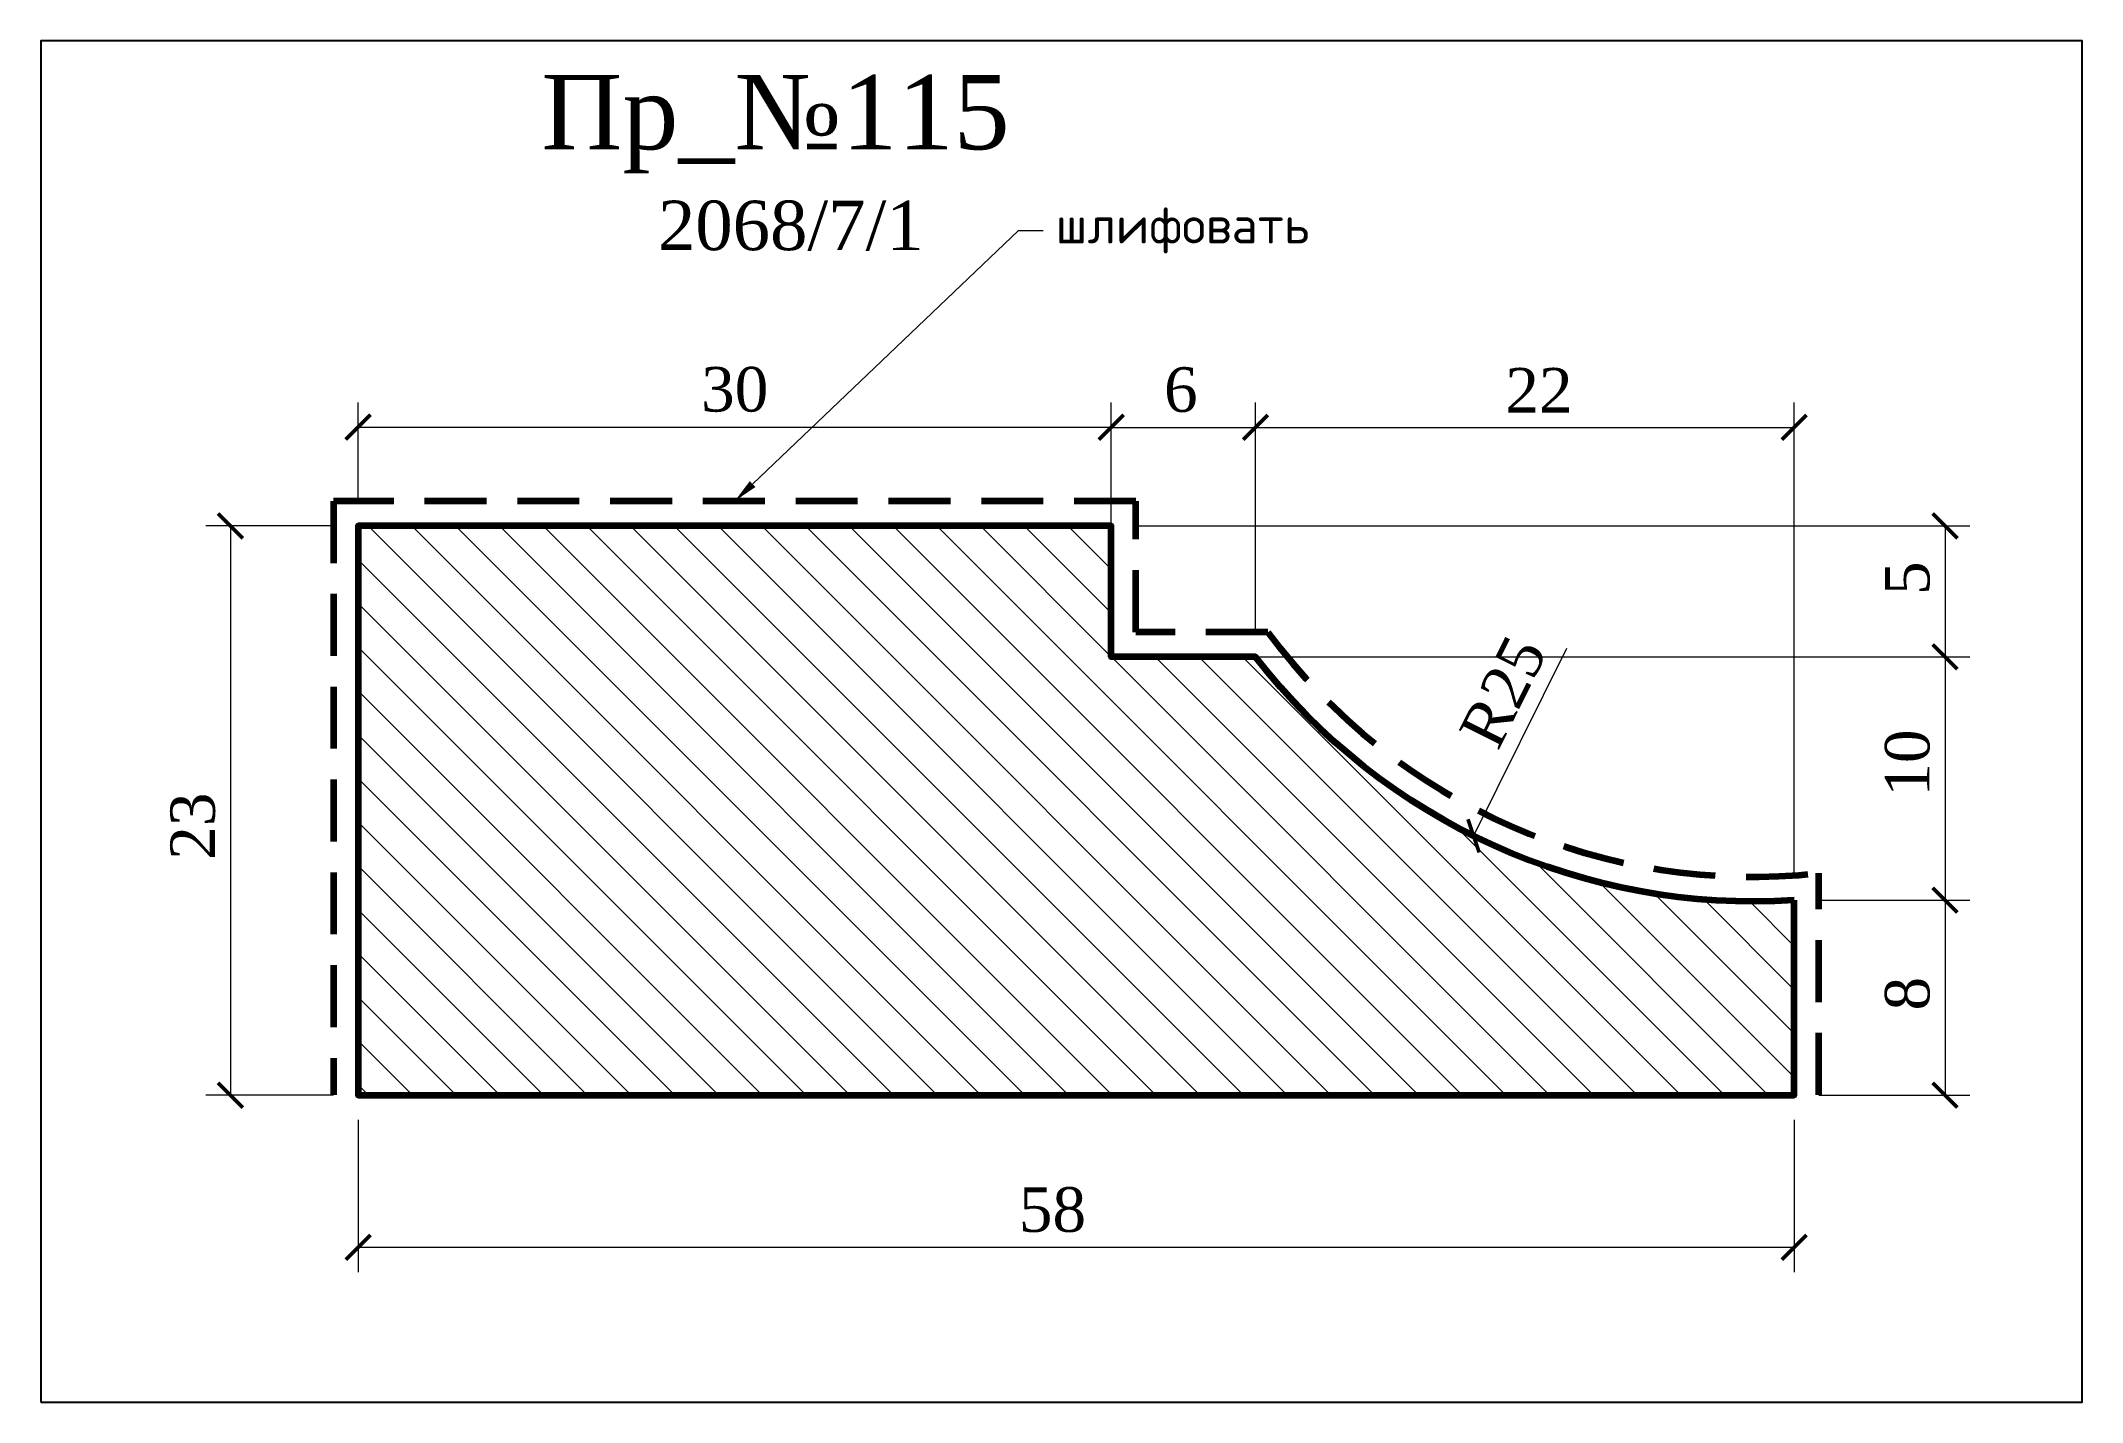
# Model space of a CAD drawing. Header units: millimetres. Extents: x 303954.8 to 304037.3, y -90802.4 to -90747.4.
import ezdxf
from ezdxf import colors
from ezdxf.entities.mleader import LeaderData, LeaderLine
from ezdxf.math import Vec2, Vec3

# ---------------------------------------------------------------- set-up
doc = ezdxf.new("R2010")
doc.units = ezdxf.units.MM
doc.header["$MEASUREMENT"] = 0
doc.linetypes.add('HIDDEN', pattern=[0.375, 0.25, -0.125])
doc.layers.add('Outside panel', color=7, linetype='Continuous', lineweight=18, true_color=0x7f5e57)
for name, color, linetype, lineweight in [('линия 15', 7, 'Continuous', 15), ('линия 50', 1, 'Continuous', 211), ('служебный слой РАЗМЕРЫ', 7, 'Continuous', 9)]:
    doc.layers.add(name, color=color, linetype=linetype, lineweight=lineweight)
doc.layers.add('размеры в модели', color=7, linetype='Continuous')
doc.styles.add('ELECT', font='times.ttf')
doc.styles.get("Standard").update_dxf_attribs({"font": 'times.ttf'})
doc.styles.add('ЕСКД профили текст', font='isocpeur.ttf')
doc.dimstyles.new('M_1', dxfattribs={"dimtxt": 1.8, "dimasz": 1, "dimexe": 1, "dimexo": 1, "dimgap": 0.6, "dimtad": 1, "dimdec": 0, "dimdsep": 46, "dimtxsty": 'Standard', "dimblk": 'ARCHTICK', "dimcen": -5, "dimclrd": 7, "dimclre": 7, "dimclrt": 7, "dimadec": 0, "dimazin": 0, "dimtfac": 1, "dimtdec": 0, "dimtmove": 0, "dimatfit": 3, "dimfxl": 1, "dimtolj": 1, "dimtzin": 0, "dimlwd": 5, "dimlwe": 5, "dimarcsym": 0})

# ---------------------------------------------------------------- blocks, each defined once
blk = doc.blocks.new('_ArchTick')
at = {"color": 0, "linetype": 'ByBlock', "const_width": 0.15}
blk.add_lwpolyline([(-0.5, -0.5), (0.5, 0.5)], dxfattribs=at)
blk = doc.blocks.new('*D10')
at = {"layer": 'Defpoints', "color": 0, "ltscale": 1000, "transparency": 16777216}
for p in [(304003.847, -90772.337), (304025.615, -90782.168), (304031.713, -90782.168)]:
    blk.add_point(p, dxfattribs=at)
at = {"layer": 'линия 15', "color": 7, "lineweight": 5, "ltscale": 1000, "transparency": 16777216}
for p, q in [((304004.847, -90772.337), (304032.713, -90772.337)), ((304031.713, -90772.337), (304031.713, -90782.168)), ((304026.615, -90782.168), (304032.713, -90782.168))]:
    blk.add_line(p, q, dxfattribs=at)
for p, rotation in [((304031.713, -90772.337), 90), ((304031.713, -90782.168), 270)]:
    blk.add_blockref('_ArchTick', p, dxfattribs=dict(at, rotation=rotation))
at = {"layer": 'линия 15', "color": 7, "ltscale": 1000, "transparency": 16777216, "insert": (304030.197, -90776.629), "char_height": 1.8, "attachment_point": 5, "rotation": 90}
blk.add_mtext('\\A1;10', dxfattribs=at)
blk = doc.blocks.new('*D9')
at = {"layer": 'Defpoints', "color": 0, "ltscale": 1000, "transparency": 16777216}
for p in [(304025.615, -90763.065), (304003.847, -90772.337), (304025.615, -90782.168)]:
    blk.add_point(p, dxfattribs=at)
at = {"layer": 'линия 15', "color": 7, "lineweight": 5, "ltscale": 1000, "transparency": 16777216}
for p, q in [((304003.847, -90771.337), (304003.847, -90762.065)), ((304025.615, -90781.168), (304025.615, -90762.065)), ((304003.847, -90763.065), (304025.615, -90763.065))]:
    blk.add_line(p, q, dxfattribs=at)
at = {"layer": 'линия 15', "color": 7, "lineweight": 5, "ltscale": 1000, "transparency": 16777216, "rotation": 180}
blk.add_blockref('_ArchTick', (304003.847, -90763.065), dxfattribs=at)
at = {"layer": 'линия 15', "color": 7, "lineweight": 5, "ltscale": 1000, "transparency": 16777216}
blk.add_blockref('_ArchTick', (304025.615, -90763.065), dxfattribs=at)
at = {"layer": 'линия 15', "color": 7, "ltscale": 1000, "transparency": 16777216, "insert": (304015.3, -90761.565), "char_height": 1.8, "attachment_point": 5}
blk.add_mtext('\\A1;22', dxfattribs=at)
blk = doc.blocks.new('*D8')
at = {"layer": 'Defpoints', "color": 0, "ltscale": 1000, "transparency": 16777216}
for p in [(304025.615, -90782.168), (304025.615, -90790.046), (304031.713, -90790.046)]:
    blk.add_point(p, dxfattribs=at)
at = {"layer": 'размеры в модели', "color": 7, "lineweight": 5, "ltscale": 1000, "transparency": 16777216}
for p, q in [((304026.615, -90782.168), (304032.713, -90782.168)), ((304031.713, -90782.168), (304031.713, -90790.046)), ((304026.615, -90790.046), (304032.713, -90790.046))]:
    blk.add_line(p, q, dxfattribs=at)
for p, rotation in [((304031.713, -90782.168), 90), ((304031.713, -90790.046), 270)]:
    blk.add_blockref('_ArchTick', p, dxfattribs=dict(at, rotation=rotation))
at = {"layer": 'размеры в модели', "color": 7, "ltscale": 1000, "transparency": 16777216, "insert": (304030.197, -90785.947), "char_height": 1.8, "attachment_point": 5, "rotation": 90}
blk.add_mtext('\\A1;8', dxfattribs=at)
blk = doc.blocks.new('*D7')
at = {"layer": 'Defpoints', "color": 0, "ltscale": 1000, "transparency": 16777216}
for p in [(304003.847, -90763.065), (303998.015, -90772.337), (304003.847, -90772.337)]:
    blk.add_point(p, dxfattribs=at)
at = {"layer": 'размеры в модели', "color": 7, "lineweight": 5, "ltscale": 1000, "transparency": 16777216}
for p, q in [((303998.015, -90771.337), (303998.015, -90762.065)), ((304003.847, -90771.337), (304003.847, -90762.065)), ((303998.015, -90763.065), (304003.847, -90763.065))]:
    blk.add_line(p, q, dxfattribs=at)
at = {"layer": 'размеры в модели', "color": 7, "lineweight": 5, "ltscale": 1000, "transparency": 16777216, "rotation": 180}
blk.add_blockref('_ArchTick', (303998.015, -90763.065), dxfattribs=at)
at = {"layer": 'размеры в модели', "color": 7, "lineweight": 5, "ltscale": 1000, "transparency": 16777216}
blk.add_blockref('_ArchTick', (304003.847, -90763.065), dxfattribs=at)
at = {"layer": 'размеры в модели', "color": 7, "ltscale": 1000, "transparency": 16777216, "insert": (304000.828, -90761.55), "char_height": 1.8, "attachment_point": 5}
blk.add_mtext('\\A1;6', dxfattribs=at)
blk = doc.blocks.new('*D6')
at = {"layer": 'Defpoints', "color": 0, "ltscale": 1000, "transparency": 16777216}
for p in [(303998.015, -90767.046), (303998.015, -90772.337), (304031.713, -90772.337)]:
    blk.add_point(p, dxfattribs=at)
at = {"layer": 'размеры в модели', "color": 7, "lineweight": 5, "ltscale": 1000, "transparency": 16777216}
for p, q in [((303999.015, -90767.046), (304032.713, -90767.046)), ((304031.713, -90767.046), (304031.713, -90772.337)), ((303999.015, -90772.337), (304032.713, -90772.337))]:
    blk.add_line(p, q, dxfattribs=at)
for p, rotation in [((304031.713, -90767.046), 90), ((304031.713, -90772.337), 270)]:
    blk.add_blockref('_ArchTick', p, dxfattribs=dict(at, rotation=rotation))
at = {"layer": 'размеры в модели', "color": 7, "ltscale": 1000, "transparency": 16777216, "insert": (304030.197, -90769.158), "char_height": 1.8, "attachment_point": 5, "rotation": 90}
blk.add_mtext('\\A1;5', dxfattribs=at)
blk = doc.blocks.new('*D5')
at = {"layer": 'Defpoints', "color": 0, "ltscale": 1000, "transparency": 16777216}
for p in [(303998.015, -90763.055), (303967.579, -90767.046), (303998.015, -90767.046)]:
    blk.add_point(p, dxfattribs=at)
at = {"layer": 'размеры в модели', "color": 7, "lineweight": 5, "ltscale": 1000, "transparency": 16777216}
for p, q in [((303967.579, -90766.046), (303967.579, -90762.055)), ((303998.015, -90766.046), (303998.015, -90762.055)), ((303967.579, -90763.055), (303998.015, -90763.055))]:
    blk.add_line(p, q, dxfattribs=at)
at = {"layer": 'размеры в модели', "color": 7, "lineweight": 5, "ltscale": 1000, "transparency": 16777216, "rotation": 180}
blk.add_blockref('_ArchTick', (303967.579, -90763.055), dxfattribs=at)
at = {"layer": 'размеры в модели', "color": 7, "lineweight": 5, "ltscale": 1000, "transparency": 16777216}
blk.add_blockref('_ArchTick', (303998.015, -90763.055), dxfattribs=at)
at = {"layer": 'размеры в модели', "color": 7, "ltscale": 1000, "transparency": 16777216, "insert": (303982.797, -90761.539), "char_height": 1.8, "attachment_point": 5}
blk.add_mtext('\\A1;30', dxfattribs=at)
blk = doc.blocks.new('*D4')
at = {"layer": 'Defpoints', "color": 0, "ltscale": 1000, "transparency": 16777216}
for p in [(304023.957, -90756.824), (304012.658, -90779.571)]:
    blk.add_point(p, dxfattribs=at)
at = {"layer": 'размеры в модели', "color": 7, "lineweight": 5, "ltscale": 1000, "transparency": 16777216}
blk.add_line((304016.416, -90772.004), (304012.658, -90779.571), dxfattribs=at)
at = {"layer": 'размеры в модели', "color": 7, "lineweight": 5, "ltscale": 1000, "transparency": 16777216, "rotation": 243.585151348828}
blk.add_blockref('_ArchTick', (304012.658, -90779.571), dxfattribs=at)
at = {"layer": 'размеры в модели', "color": 7, "ltscale": 1000, "transparency": 16777216, "insert": (304013.856, -90773.753), "char_height": 1.8, "attachment_point": 5, "rotation": 63.58515}
blk.add_mtext('\\A1;R25', dxfattribs=at)
blk = doc.blocks.new('*D3')
at = {"layer": 'Defpoints', "color": 0, "ltscale": 1000, "transparency": 16777216}
for p in [(303967.579, -90767.046), (303962.417, -90790.046), (303967.579, -90790.046)]:
    blk.add_point(p, dxfattribs=at)
at = {"layer": 'размеры в модели', "color": 7, "lineweight": 5, "ltscale": 1000, "transparency": 16777216}
for p, q in [((303966.579, -90767.046), (303961.417, -90767.046)), ((303962.417, -90767.046), (303962.417, -90790.046)), ((303966.579, -90790.046), (303961.417, -90790.046))]:
    blk.add_line(p, q, dxfattribs=at)
for p, rotation in [((303962.417, -90767.046), 90), ((303962.417, -90790.046), 270)]:
    blk.add_blockref('_ArchTick', p, dxfattribs=dict(at, rotation=rotation))
at = {"layer": 'размеры в модели', "color": 7, "ltscale": 1000, "transparency": 16777216, "insert": (303960.901, -90779.178), "char_height": 1.8, "attachment_point": 5, "rotation": 90}
blk.add_mtext('\\A1;23', dxfattribs=at)
blk = doc.blocks.new('*D2')
at = {"layer": 'Defpoints', "color": 0, "ltscale": 1000, "transparency": 16777216}
for p in [(303967.579, -90790.046), (304025.615, -90790.046), (303967.579, -90796.196)]:
    blk.add_point(p, dxfattribs=at)
at = {"layer": 'размеры в модели', "color": 7, "lineweight": 5, "ltscale": 1000, "transparency": 16777216}
for p, q in [((303967.579, -90791.046), (303967.579, -90797.196)), ((304025.615, -90791.046), (304025.615, -90797.196)), ((304025.615, -90796.196), (303967.579, -90796.196))]:
    blk.add_line(p, q, dxfattribs=at)
at = {"layer": 'размеры в модели', "color": 7, "lineweight": 5, "ltscale": 1000, "transparency": 16777216, "rotation": 180}
blk.add_blockref('_ArchTick', (303967.579, -90796.196), dxfattribs=at)
at = {"layer": 'размеры в модели', "color": 7, "lineweight": 5, "ltscale": 1000, "transparency": 16777216}
blk.add_blockref('_ArchTick', (304025.615, -90796.196), dxfattribs=at)
at = {"layer": 'размеры в модели', "color": 7, "ltscale": 1000, "transparency": 16777216, "insert": (303995.64, -90794.681), "char_height": 1.8, "attachment_point": 5}
blk.add_mtext('\\A1;58', dxfattribs=at)

msp = doc.modelspace()

# ---------------------------------------------------------------- hatches: boundary and pattern name
at = {"layer": 'Outside panel', "ltscale": 1000}
h = msp.add_hatch(dxfattribs=at)
h.set_pattern_fill('ANSI31', color=256, scale=10, angle=90)
h.set_pattern_definition([(135, (-6139.4941, 5163.0877), (-0.8838834765, -0.8838834765), [])])
h.paths.add_polyline_path([(303998.015, -90767.046), (303967.579, -90767.046), (303967.579, -90790.046), (304025.615, -90790.046), (304025.615, -90782.168, -0.249782), (304003.847, -90772.337), (303998.015, -90772.337)])

# ---------------------------------------------------------------- linework, layer by layer
at = {"color": 6, "ltscale": 1000}
msp.add_lwpolyline([(303954.754, -90802.449), (304037.254, -90802.449), (304037.254, -90747.449), (303954.754, -90747.449)], close=True, dxfattribs=at)
at = {"layer": 'линия 50', "color": 1, "linetype": 'HIDDEN', "ltscale": 10, "true_color": 0xff0909}
msp.add_lwpolyline([(304026.615, -90790.032), (304026.615, -90781.077, -0.266803), (304004.344, -90771.337), (303999.015, -90771.337), (303999.015, -90766.046), (303966.579, -90766.046), (303966.579, -90790.032)], format="xyb", dxfattribs=at)
at = {"layer": 'линия 50', "color": 7}
msp.add_lwpolyline([(304025.615, -90782.168, -0.249782), (304003.847, -90772.337), (303998.015, -90772.337), (303998.015, -90767.046), (303967.579, -90767.046), (303967.579, -90790.046), (304025.615, -90790.046), (304025.615, -90782.168)], format="xyb", dxfattribs=at)

# ---------------------------------------------------------------- texts
at = {"color": 5, "ltscale": 1000, "style": 'ELECT'}
msp.add_text('Пр_№115', height=3, dxfattribs=at).set_placement((303974.985, -90751.829))
at = {"color": 7, "ltscale": 1000, "style": 'ELECT'}
msp.add_text('2068/7/1', height=2, dxfattribs=at).set_placement((303979.695, -90755.905))

# ---------------------------------------------------------------- dimensions: what is measured, and where the dimension line sits
at = {"layer": 'линия 15', "color": 5, "ltscale": 1000}
dim = msp.add_linear_dim(base=(304025.615, -90763.065), p1=(304003.847, -90772.337), p2=(304025.615, -90782.168), dimstyle='M_1', dxfattribs=at)
dim.commit()
dim.dimension.update_dxf_attribs({"geometry": '*D9', "text_midpoint": (304015.3, -90763.065), "dimtype": 128})
dim = msp.add_linear_dim(base=(304031.713, -90782.168), p1=(304003.847, -90772.337), p2=(304025.615, -90782.168), angle=90, dimstyle='M_1', dxfattribs=at)
dim.commit()
dim.dimension.update_dxf_attribs({"geometry": '*D10', "text_midpoint": (304031.713, -90776.629), "dimtype": 128})
at = {"layer": 'размеры в модели', "color": 0, "ltscale": 1000}
dim = msp.add_radius_dim(center=(304023.957, -90756.824), mpoint=(304012.658, -90779.571), dimstyle='M_1', override={"dimtxt": 1.8}, dxfattribs=at)
dim.commit()
dim.dimension.update_dxf_attribs({"geometry": '*D4', "text_midpoint": (304015.213, -90774.427), "dimtype": 132})
for base, p1, p2, picture, middle in [((303998.015, -90763.055), (303967.579, -90767.046), (303998.015, -90767.046), '*D5', (303982.797, -90763.055)), ((304003.847, -90763.065), (303998.015, -90772.337), (304003.847, -90772.337), '*D7', (304000.828, -90763.065))]:
    dim = msp.add_linear_dim(base=base, p1=p1, p2=p2, dimstyle='M_1', override={"dimtxt": 1.8}, dxfattribs=at)
    dim.commit()
    dim.dimension.update_dxf_attribs({"geometry": picture, "text_midpoint": middle, "dimtype": 128})
for base, p1, p2, angle, picture, middle in [((303962.417, -90790.046), (303967.579, -90767.046), (303967.579, -90790.046), 90, '*D3', (303962.417, -90779.178)), ((304031.713, -90790.046), (304025.615, -90782.168), (304025.615, -90790.046), 90, '*D8', (304031.713, -90785.947)), ((303967.579, -90796.196), (304025.615, -90790.046), (303967.579, -90790.046), 180, '*D2', (303995.64, -90796.196))]:
    dim = msp.add_linear_dim(base=base, p1=p1, p2=p2, angle=angle, dimstyle='M_1', override={"dimtxt": 1.8}, dxfattribs=at)
    dim.commit()
    dim.dimension.update_dxf_attribs({"geometry": picture, "text_midpoint": middle, "dimtype": 128})
dim = msp.add_linear_dim(base=(304031.713, -90772.337), p1=(303998.015, -90767.046), p2=(303998.015, -90772.337), angle=90, dimstyle='M_1', dxfattribs=at)
dim.commit()
dim.dimension.update_dxf_attribs({"geometry": '*D6', "text_midpoint": (304031.713, -90769.158), "dimtype": 128})

# ---------------------------------------------------------------- leaders
at = {"layer": 'служебный слой РАЗМЕРЫ'}
ml = msp.add_multileader_mtext('Standard', dxfattribs=at)
ml.set_content('\\A1;шлифовать', color=256, style='ЕСКД профили текст')
ml.set_leader_properties(color=256, linetype='ByLayer', lineweight=-1)
ml.build(insert=Vec2(0, 0))
ml.multileader.update_dxf_attribs({"dogleg_length": 1, "arrow_head_size": 1})
ctx = ml.context
ctx.base_point, ctx.char_height, ctx.arrow_head_size, ctx.landing_gap_size, ctx.plane_origin = Vec3(303995.261, -90755.111), 1.5, 1, 0.5, Vec3(304008.736, -90728.942)
notes = []
notes.append((ctx, [(1, (1, 1, 0), (303994.261, -90755.111), (1, 0), 1, [(0, [(303982.797, -90766.046)], 0, [])])]))
ctx.mtext.insert, ctx.mtext.flow_direction = Vec3(303995.761, -90754.136), 5
for ctx, leaders in notes:
    for number, flags, end, landing, length, lines in leaders:
        leader = LeaderData()
        leader.index, (leader.has_last_leader_line, leader.has_dogleg_vector, leader.attachment_direction) = number, flags
        leader.last_leader_point, leader.dogleg_vector, leader.dogleg_length = Vec3(end), Vec3(landing), length
        for number, points, colour, breaks in lines:
            line = LeaderLine()
            line.index, line.vertices, line.color, line.breaks = number, Vec3.list(points), colors.encode_raw_color(colour), breaks
            leader.lines.append(line)
        ctx.leaders.append(leader)

doc.saveas('drawing.dxf')
